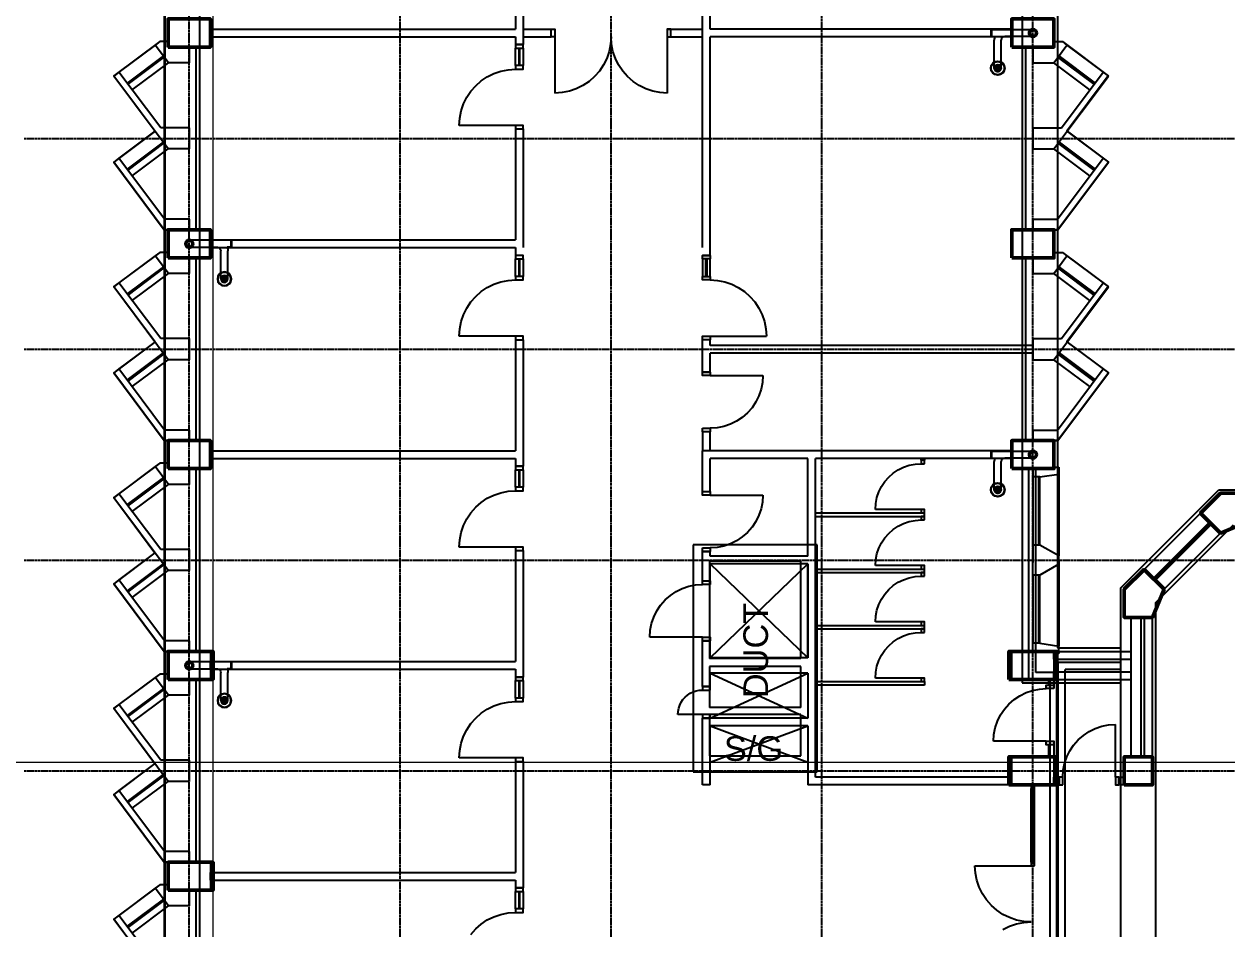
# Model space of a CAD drawing. Header units: millimetres. Extents: x -49883 to 71908, y -18440 to 67826.
# Drawn here: x -49883 to -32772, y 39026 to 51903 of the extents above; entities that cross this region are included whole.
import ezdxf

# ---------------------------------------------------------------- set-up
doc = ezdxf.new("R2010")
doc.units = ezdxf.units.MM
doc.linetypes.add('PCENTRE', pattern=[50.8, 31.75, -6.35, 6.35, -6.35])
doc.linetypes.add('PCENTRE2', pattern=[28.575, 19.05, -3.175, 3.175, -3.175])
for name, color, linetype in [('Boundaries_and_building_grids', 140, 'PCENTRE2'), ('Fourth Floor - General', 1, 'Continuous'), ('Fourth Floor - Roofs', 2, 'Continuous'), ('Fourth Floor - Structural Members', 5, 'Continuous'), ('Fourth Floor - Text and Leaders', 1, 'Continuous'), ('Third Floor - Curtain Walls', 1, 'Continuous'), ('Third Floor - Doors Windows and Openings', 1, 'Continuous'), ('Third Floor - General', 1, 'Continuous'), ('Third Floor - Structural Members', 5, 'Continuous'), ('Third Floor - Walls', 3, 'Continuous')]:
    doc.layers.add(name, color=color, linetype=linetype)
doc.styles.add('Arial1', font='arial.ttf')

# ---------------------------------------------------------------- blocks, each defined once
blk = doc.blocks.new('OffSetFullbore')
at = {"layer": 'Fourth Floor - Roofs', "linetype": 'Continuous'}
h = blk.add_hatch(dxfattribs=at)
h.set_pattern_fill('lines', color=256, scale=6.25, style=0)
h.set_pattern_definition([(0, (-14818.7696, 134.024), (0, 6.25), [])])
h.paths.add_polyline_path([(-550, -500, -1), (-450, -500, -1)])
at = {"layer": 'Fourth Floor - Roofs', "linetype": 'Continuous', "lineweight": -3}
for p, q in [((-600, 50), (0, 50)), ((-600, 50), (-600, -50)), ((-590, 50), (-590, -50)), ((-600, -50), (-541, -50)), ((-550, -500), (-550, -100)), ((-450, -500), (-450, -100)), ((0, -50), (-400, -50))]:
    blk.add_line(p, q, dxfattribs=at)
at = {"layer": 'Fourth Floor - Roofs', "linetype": 'Continuous'}
for radius in [100, 93.8, 50, 50]:
    blk.add_circle((-500, -500), radius, dxfattribs=at)
at = {"layer": 'Fourth Floor - Roofs', "linetype": 'Continuous', "lineweight": -3}
for centre, radius, start, end in [((0, 0), 50, 270, 90), ((-400, -100), 150, 160.5288, 180), ((-400, -100), 50, 90, 180)]:
    blk.add_arc(centre, radius, start, end, dxfattribs=at)

msp = doc.modelspace()

# ---------------------------------------------------------------- linework, layer by layer
at = {"layer": 'Boundaries_and_building_grids', "color": 140, "linetype": 'PCENTRE', "lineweight": -3}
for p, q in [((-47533, -6274), (-47533, 67826)), ((-44533, -6274), (-44533, 67826)), ((-41533, -6274), (-41533, 67826)), ((-38533, -6274), (-38533, 67826)), ((-35533, -6274), (-35533, 67826)), ((-49883, 50276), (47817, 50276)), ((-49883, 47276), (47817, 47276)), ((-49883, 44276), (47817, 44276)), ((-49883, 41276), (47817, 41276))]:
    msp.add_line(p, q, dxfattribs=at)
at = {"layer": 'Fourth Floor - General', "color": 1, "linetype": 'Continuous', "lineweight": -3}
for p, q in [((-35173, 36736, 13800), (-35173, 42816, 13800)), ((-34283, 42816, 13800), (-35173, 42816, 13800)), ((-35073, 36836, 13800), (-35073, 42716, 13800)), ((-34283, 42716, 13800), (-35073, 42716, 13800))]:
    msp.add_line(p, q, dxfattribs=at)
at = {"layer": 'Fourth Floor - Roofs', "color": 3, "linetype": 'Continuous'}
for p, q in [((-47883, -4124, 13800), (-47883, 65676, 13800)), ((-35183, 65676, 13800), (-35183, 43026, 13800)), ((-34283, 43879, 13800), (-32886, 45276, 13800)), ((-32886, 45276, 13800), (-27679, 45276, 13800)), ((-33783, 43672, 13800), (-32679, 44776, 13800)), ((-34283, 34172, 13800), (-34283, 43879, 13800)), ((-33783, 34379, 13800), (-33783, 43672, 13800)), ((-35183, 43026, 13800), (-34283, 43026, 13800))]:
    msp.add_line(p, q, dxfattribs=at)
at = {"layer": 'Fourth Floor - Roofs', "color": 3, "linetype": 'Continuous', "lineweight": -3}
for p, q in [((-47383, -3624, 13800), (-47383, 65176, 13800)), ((-35683, 65176, 13800), (-35683, 42526, 13800)), ((-35683, 42526, 13800), (-34283, 42526, 13800))]:
    msp.add_line(p, q, dxfattribs=at)
at = {"layer": 'Fourth Floor - Roofs', "color": 1, "linetype": 'Continuous', "lineweight": -3}
for p, q in [((-35593, 45576, 13800), (-35593, 42576, 13800)), ((-35493, 42676, 13800), (-35493, 45576, 13800)), ((-40363, 44491, 13800), (-40363, 41261, 13800)), ((-38603, 44491, 13800), (-40363, 44491, 13800)), ((-38603, 41261, 13800), (-38603, 44491, 13800)), ((-38833, 42876, 13800), (-40133, 42876, 13800)), ((-38833, 42761, 13800), (-40133, 42761, 13800)), ((-35193, 42676, 13800), (-35493, 42676, 13800)), ((-35193, 36886, 13800), (-35193, 42676, 13800)), ((-35593, 42576, 13800), (-35293, 42576, 13800)), ((-35293, 42576, 13800), (-35293, 36986, 13800)), ((-38833, 42176, 13800), (-40133, 42176, 13800)), ((-38833, 42076, 13800), (-40133, 42076, 13800)), ((-40363, 41261, 13800), (-38603, 41261, 13800))]:
    msp.add_line(p, q, dxfattribs=at)
at = {"layer": 'Fourth Floor - Roofs', "color": 1, "linetype": 'Continuous'}
for p, q in [((-40133, 44261, 13800), (-40133, 42876, 13800)), ((-38833, 44261, 13800), (-40133, 44261, 13800)), ((-38833, 42876, 13800), (-38833, 44261, 13800)), ((-40133, 42761, 13800), (-40133, 42176, 13800)), ((-38833, 42176, 13800), (-38833, 42761, 13800)), ((-40133, 42076, 13800), (-40133, 41491, 13800)), ((-38833, 41491, 13800), (-38833, 42076, 13800)), ((-40133, 41491, 13800), (-38833, 41491, 13800))]:
    msp.add_line(p, q, dxfattribs=at)
at = {"layer": 'Fourth Floor - Roofs', "color": 1, "linetype": 'Continuous', "lineweight": -3, "elevation": 13800}
for points in [[(-47833, 51653), (-47952, 51653), (-48604, 51167), (-48017, 50381), (-48608, 49939), (-47888, 48976), (-47833, 48976), (-47833, 48653), (-47952, 48653), (-48604, 48167), (-48017, 47381), (-48608, 46939), (-47888, 45976), (-47833, 45976), (-47833, 45653), (-47952, 45653), (-48604, 45167), (-48021, 44378), (-48608, 43939), (-47888, 42976), (-47833, 42976), (-47833, 42653), (-47952, 42653), (-48604, 42167), (-48021, 41378), (-48608, 40939), (-47888, 39976), (-47833, 39976)], [(-35233, 51653), (-35113, 51653), (-34462, 51167), (-35049, 50381), (-34457, 49939), (-35177, 48976), (-35233, 48976), (-35233, 48653), (-35113, 48653), (-34462, 48167), (-35049, 47381), (-34457, 46939), (-35177, 45976), (-35233, 45976)], [(-47833, 39653), (-47952, 39653), (-48604, 39167), (-48017, 38381)]]:
    msp.add_lwpolyline(points, dxfattribs=at)
at = {"layer": 'Fourth Floor - Structural Members', "color": 8, "linetype": 'Continuous', "lineweight": 50, "elevation": 13800}
for points in [[(-47833, 51576), (-47833, 51976), (-47233, 51976), (-47233, 51576), (-47833, 51576)], [(-35833, 51576), (-35833, 51976), (-35233, 51976), (-35233, 51576), (-35833, 51576)], [(-47833, 48576), (-47833, 48976), (-47233, 48976), (-47233, 48576), (-47833, 48576)], [(-35833, 48576), (-35833, 48976), (-35233, 48976), (-35233, 48576), (-35833, 48576)], [(-47833, 45576), (-47833, 45976), (-47233, 45976), (-47233, 45576), (-47833, 45576)], [(-35833, 45576), (-35833, 45976), (-35233, 45976), (-35233, 45576), (-35833, 45576)], [(-47833, 42576), (-47833, 42976), (-47193, 42976), (-47193, 42576), (-47833, 42576)], [(-35873, 42576), (-35873, 42976), (-35193, 42976), (-35193, 42576), (-35873, 42576)], [(-35873, 41076), (-35873, 41476), (-35193, 41476), (-35193, 41076), (-35873, 41076)], [(-47833, 39576), (-47833, 39976), (-47193, 39976), (-47193, 39576), (-47833, 39576)]]:
    msp.add_lwpolyline(points, dxfattribs=at)
for points in [[(-32466, 44826), (-32866, 44660), (-33148, 44943), (-32866, 45226), (-32466, 45226)], [(-33667, 43859), (-33833, 43459), (-34233, 43459), (-34233, 43859), (-33950, 44141)], [(-34233, 41076), (-33833, 41076), (-33833, 41476), (-34233, 41476)]]:
    msp.add_lwpolyline(points, close=True, dxfattribs=at)
at = {"layer": 'Fourth Floor - Structural Members', "color": 8, "linetype": 'Continuous', "lineweight": 50}
for centre in [(-35533, 51776, 13800), (-47533, 48776, 13800), (-35533, 45776, 13800), (-47533, 42776, 13800)]:
    msp.add_circle(centre, 50, dxfattribs=at)
at = {"layer": 'Third Floor - Curtain Walls', "color": 3, "linetype": 'Continuous'}
for p, q in [((-47952, 51653, 10350), (-48017, 51605, 10350)), ((-47828, 51353, 10350), (-48017, 51605, 10350)), ((-47833, 51653, 10350), (-47952, 51653, 10350)), ((-47533, 51576, 10350), (-47533, 51353, 10350)), ((-35533, 51576, 10350), (-35533, 51353, 10350)), ((-35237, 51353, 10350), (-35049, 51605, 10350)), ((-35233, 51653, 10350), (-35113, 51653, 10350)), ((-35113, 51653, 10350), (-35049, 51605, 10350)), ((-47533, 51353, 10350), (-47828, 51353, 10350)), ((-35533, 51353, 10350), (-35237, 51353, 10350)), ((-48533, 51219, 10350), (-48608, 51163, 10350)), ((-47833, 50126, 10350), (-48608, 51163, 10350)), ((-47939, 50426, 10350), (-48533, 51219, 10350)), ((-35233, 50126, 10350), (-34457, 51163, 10350)), ((-35126, 50426, 10350), (-34533, 51219, 10350)), ((-34533, 51219, 10350), (-34457, 51163, 10350)), ((-47533, 50426, 10350), (-47939, 50426, 10350)), ((-47533, 50426, 10350), (-47533, 50126, 10350)), ((-35533, 50426, 10350), (-35126, 50426, 10350)), ((-35533, 50426, 10350), (-35533, 50126, 10350)), ((-48533, 49995, 10350), (-48608, 49939, 10350)), ((-47883, 49126, 10350), (-48533, 49995, 10350)), ((-47533, 50126, 10350), (-47833, 50126, 10350)), ((-35533, 50126, 10350), (-35233, 50126, 10350)), ((-35183, 49126, 10350), (-34533, 49995, 10350)), ((-34533, 49995, 10350), (-34457, 49939, 10350)), ((-47888, 48976, 10350), (-48608, 49939, 10350)), ((-35177, 48976, 10350), (-34457, 49939, 10350)), ((-47533, 49126, 10350), (-47883, 49126, 10350)), ((-47533, 49126, 10350), (-47533, 48976, 10350)), ((-35533, 49126, 10350), (-35183, 49126, 10350)), ((-35533, 49126, 10350), (-35533, 48976, 10350)), ((-47433, 48976, 10350), (-47888, 48976, 10350)), ((-35633, 48976, 10350), (-35177, 48976, 10350)), ((-47952, 48653, 10350), (-48017, 48605, 10350)), ((-47828, 48353, 10350), (-48017, 48605, 10350)), ((-47833, 48653, 10350), (-47952, 48653, 10350)), ((-35237, 48353, 10350), (-35049, 48605, 10350)), ((-35233, 48653, 10350), (-35113, 48653, 10350)), ((-35113, 48653, 10350), (-35049, 48605, 10350)), ((-47533, 48576, 10350), (-47533, 48353, 10350)), ((-35533, 48576, 10350), (-35533, 48353, 10350)), ((-47533, 48353, 10350), (-47828, 48353, 10350)), ((-35533, 48353, 10350), (-35237, 48353, 10350)), ((-48533, 48219, 10350), (-48608, 48163, 10350)), ((-47833, 47126, 10350), (-48608, 48163, 10350)), ((-47939, 47426, 10350), (-48533, 48219, 10350)), ((-35233, 47126, 10350), (-34457, 48163, 10350)), ((-35126, 47426, 10350), (-34533, 48219, 10350)), ((-34533, 48219, 10350), (-34457, 48163, 10350)), ((-47533, 47426, 10350), (-47939, 47426, 10350)), ((-47533, 47426, 10350), (-47533, 47126, 10350)), ((-35533, 47426, 10350), (-35126, 47426, 10350)), ((-35533, 47426, 10350), (-35533, 47126, 10350)), ((-47533, 47126, 10350), (-47833, 47126, 10350)), ((-35533, 47126, 10350), (-35233, 47126, 10350)), ((-48533, 46995, 10350), (-48608, 46939, 10350)), ((-47888, 45976, 10350), (-48608, 46939, 10350)), ((-47883, 46126, 10350), (-48533, 46995, 10350)), ((-35183, 46126, 10350), (-34533, 46995, 10350)), ((-35177, 45976, 10350), (-34457, 46939, 10350)), ((-34533, 46995, 10350), (-34457, 46939, 10350)), ((-47533, 46126, 10350), (-47883, 46126, 10350)), ((-47533, 46126, 10350), (-47533, 45976, 10350)), ((-35533, 46126, 10350), (-35183, 46126, 10350)), ((-35533, 46126, 10350), (-35533, 45976, 10350)), ((-47433, 45976, 10350), (-47888, 45976, 10350)), ((-35633, 45976, 10350), (-35177, 45976, 10350)), ((-47952, 45653, 10350), (-48017, 45605, 10350)), ((-47828, 45353, 10350), (-48017, 45605, 10350)), ((-47833, 45653, 10350), (-47952, 45653, 10350)), ((-47533, 45576, 10350), (-47533, 45353, 10350)), ((-35533, 45576, 10350), (-35533, 45458, 10350)), ((-35233, 45599, 10350), (-35163, 45599, 10350)), ((-35163, 45599, 10350), (-35163, 45500, 10350)), ((-47533, 45353, 10350), (-47828, 45353, 10350)), ((-35433, 45458, 10350), (-35533, 45458, 10350)), ((-35433, 45458, 10350), (-35163, 45500, 10350)), ((-48533, 45219, 10350), (-48608, 45163, 10350)), ((-47939, 44426, 10350), (-48533, 45219, 10350)), ((-47833, 44126, 10350), (-48608, 45163, 10350)), ((-35534, 44489, 10350), (-35534, 44243, 10350)), ((-35433, 44489, 10350), (-35534, 44489, 10350)), ((-35165, 44335, 10350), (-35433, 44489, 10350)), ((-47533, 44426, 10350), (-47939, 44426, 10350)), ((-47533, 44426, 10350), (-47533, 44126, 10350)), ((-35165, 44276, 10350), (-35165, 44335, 10350)), ((-35534, 44062, 10350), (-35534, 44309, 10350)), ((-35165, 44217, 10350), (-35433, 44062, 10350)), ((-35165, 44276, 10350), (-35165, 44217, 10350)), ((-48533, 43995, 10350), (-48608, 43939, 10350)), ((-47883, 43126, 10350), (-48533, 43995, 10350)), ((-47533, 44126, 10350), (-47833, 44126, 10350)), ((-35433, 44062, 10350), (-35534, 44062, 10350)), ((-47888, 42976, 10350), (-48608, 43939, 10350)), ((-47533, 43126, 10350), (-47883, 43126, 10350)), ((-47533, 43126, 10350), (-47533, 42976, 10350)), ((-47433, 42976, 10350), (-47888, 42976, 10350)), ((-35433, 43094, 10350), (-35533, 43094, 10350)), ((-35533, 42976, 10350), (-35533, 43094, 10350)), ((-35433, 43094, 10350), (-35163, 43052, 10350)), ((-35233, 42952, 10350), (-35163, 42952, 10350)), ((-35163, 42952, 10350), (-35163, 43052, 10350)), ((-47952, 42653, 10350), (-48017, 42605, 10350)), ((-47828, 42353, 10350), (-48017, 42605, 10350)), ((-47833, 42653, 10350), (-47952, 42653, 10350)), ((-47533, 42576, 10350), (-47533, 42353, 10350)), ((-47533, 42353, 10350), (-47828, 42353, 10350)), ((-48533, 42219, 10350), (-48608, 42163, 10350)), ((-47833, 41126, 10350), (-48608, 42163, 10350)), ((-47939, 41426, 10350), (-48533, 42219, 10350)), ((-47533, 41426, 10350), (-47939, 41426, 10350)), ((-47533, 41426, 10350), (-47533, 41126, 10350)), ((-47533, 41126, 10350), (-47833, 41126, 10350)), ((-34295, 41076, 10350), (-34283, 41076, 10350)), ((-48533, 40995, 10350), (-48608, 40939, 10350)), ((-47888, 39976, 10350), (-48608, 40939, 10350)), ((-47883, 40126, 10350), (-48533, 40995, 10350)), ((-47533, 40126, 10350), (-47883, 40126, 10350)), ((-47533, 40126, 10350), (-47533, 39976, 10350)), ((-47433, 39976, 10350), (-47888, 39976, 10350)), ((-47952, 39653, 10350), (-48017, 39605, 10350)), ((-47828, 39353, 10350), (-48017, 39605, 10350)), ((-47833, 39653, 10350), (-47952, 39653, 10350)), ((-47533, 39576, 10350), (-47533, 39353, 10350)), ((-48533, 39219, 10350), (-48608, 39163, 10350)), ((-47939, 38426, 10350), (-48533, 39219, 10350)), ((-47533, 39353, 10350), (-47828, 39353, 10350)), ((-47833, 38126, 10350), (-48608, 39163, 10350))]:
    msp.add_line(p, q, dxfattribs=at)
at = {"layer": 'Third Floor - Curtain Walls', "color": 3, "linetype": 'Continuous', "elevation": 10350}
for points in [[(-47433, 48976), (-47433, 51576), (-47833, 51576), (-47833, 51653)], [(-35633, 48976), (-35633, 51576), (-35233, 51576), (-35233, 51653)], [(-47433, 45976), (-47433, 48576), (-47833, 48576), (-47833, 48653)], [(-35633, 45976), (-35633, 48576), (-35233, 48576), (-35233, 48653)], [(-47433, 42976), (-47433, 45576), (-47833, 45576), (-47833, 45653)], [(-35533, 45576), (-35233, 45576), (-35233, 45599)], [(-35233, 42952), (-35233, 42976), (-35533, 42976)], [(-47433, 39976), (-47433, 42576), (-47833, 42576), (-47833, 42653)], [(-47433, 36976), (-47433, 39576), (-47833, 39576), (-47833, 39653)]]:
    msp.add_lwpolyline(points, dxfattribs=at)
at = {"layer": 'Third Floor - Doors Windows and Openings', "linetype": 'Continuous'}
for p, q in [((-42333, 51721, 10350), (-42333, 50921, 10350)), ((-40733, 51721, 10350), (-40733, 50921, 10350)), ((-42893, 51311, 10350), (-42893, 51561, 10350)), ((-42843, 51561, 10350), (-42843, 51311, 10350)), ((-42833, 51311, 10350), (-42833, 51561, 10350)), ((-42783, 51561, 10350), (-42783, 51311, 10350)), ((-42893, 50461, 10350), (-43693, 50461, 10350)), ((-42893, 48311, 10350), (-42893, 48561, 10350)), ((-42843, 48561, 10350), (-42843, 48311, 10350)), ((-42833, 48311, 10350), (-42833, 48561, 10350)), ((-42783, 48561, 10350), (-42783, 48311, 10350)), ((-40233, 48561, 10350), (-40233, 48311, 10350)), ((-40183, 48311, 10350), (-40183, 48561, 10350)), ((-40173, 48561, 10350), (-40173, 48311, 10350)), ((-40123, 48311, 10350), (-40123, 48561, 10350)), ((-42893, 47461, 10350), (-43693, 47461, 10350)), ((-40123, 47461, 10350), (-39323, 47461, 10350)), ((-40123, 46901, 10350), (-39373, 46901, 10350)), ((-42893, 45311, 10350), (-42893, 45561, 10350)), ((-42843, 45561, 10350), (-42843, 45311, 10350)), ((-42833, 45311, 10350), (-42833, 45561, 10350)), ((-42783, 45561, 10350), (-42783, 45311, 10350)), ((-40123, 45199, 10350), (-39373, 45199, 10350)), ((-37123, 44996, 10350), (-37773, 44996, 10350)), ((-42893, 44461, 10350), (-43693, 44461, 10350)), ((-37123, 44196, 10350), (-37773, 44196, 10350)), ((-37123, 43396, 10350), (-37773, 43396, 10350)), ((-40233, 43178, 10350), (-40983, 43178, 10350)), ((-42893, 42311, 10350), (-42893, 42561, 10350)), ((-42843, 42561, 10350), (-42843, 42311, 10350)), ((-42833, 42311, 10350), (-42833, 42561, 10350)), ((-42783, 42561, 10350), (-42783, 42311, 10350)), ((-37123, 42596, 10350), (-37773, 42596, 10350)), ((-40233, 42076, 10350), (-40583, 42076, 10350)), ((-34358, 41186, 10350), (-34358, 41936, 10350)), ((-35343, 41696, 10350), (-36093, 41696, 10350)), ((-42893, 41461, 10350), (-43693, 41461, 10350)), ((-35558, 39976, 10350), (-35558, 41026, 10350)), ((-35533, 39976, 10350), (-35533, 41026, 10350)), ((-35508, 39976, 10350), (-35508, 41026, 10350)), ((-36358, 39926, 10350), (-35558, 39926, 10350)), ((-42893, 39311, 10350), (-42893, 39561, 10350)), ((-42843, 39561, 10350), (-42843, 39311, 10350)), ((-42833, 39311, 10350), (-42833, 39561, 10350)), ((-42783, 39561, 10350), (-42783, 39311, 10350))]:
    msp.add_line(p, q, dxfattribs=at)
at = {"layer": 'Third Floor - Doors Windows and Openings'}
for p, q in [((-41533, 51721, 10350), (-41540, 51616, 10350)), ((-41526, 51616, 10350), (-41533, 51721, 10350)), ((-41560, 51514, 10350), (-41594, 51415, 10350)), ((-41540, 51616, 10350), (-41560, 51514, 10350)), ((-41506, 51514, 10350), (-41526, 51616, 10350)), ((-41472, 51415, 10350), (-41506, 51514, 10350)), ((-41594, 51415, 10350), (-41640, 51321, 10350)), ((-41426, 51321, 10350), (-41472, 51415, 10350)), ((-43293, 51154, 10350), (-43199, 51200, 10350)), ((-43199, 51200, 10350), (-43100, 51233, 10350)), ((-43100, 51233, 10350), (-42997, 51254, 10350)), ((-42997, 51254, 10350), (-42893, 51261, 10350)), ((-41698, 51234, 10350), (-41767, 51155, 10350)), ((-41640, 51321, 10350), (-41698, 51234, 10350)), ((-41367, 51234, 10350), (-41426, 51321, 10350)), ((-41298, 51155, 10350), (-41367, 51234, 10350)), ((-43527, 50948, 10350), (-43458, 51026, 10350)), ((-43458, 51026, 10350), (-43380, 51095, 10350)), ((-43380, 51095, 10350), (-43293, 51154, 10350)), ((-41933, 51028, 10350), (-42027, 50982, 10350)), ((-41846, 51086, 10350), (-41933, 51028, 10350)), ((-41767, 51155, 10350), (-41846, 51086, 10350)), ((-41220, 51086, 10350), (-41298, 51155, 10350)), ((-41133, 51028, 10350), (-41220, 51086, 10350)), ((-41039, 50982, 10350), (-41133, 51028, 10350)), ((-43632, 50767, 10350), (-43586, 50861, 10350)), ((-43586, 50861, 10350), (-43527, 50948, 10350)), ((-42228, 50928, 10350), (-42333, 50921, 10350)), ((-42126, 50948, 10350), (-42228, 50928, 10350)), ((-42027, 50982, 10350), (-42126, 50948, 10350)), ((-40940, 50948, 10350), (-41039, 50982, 10350)), ((-40837, 50928, 10350), (-40940, 50948, 10350)), ((-40733, 50921, 10350), (-40837, 50928, 10350)), ((-43686, 50565, 10350), (-43666, 50668, 10350)), ((-43666, 50668, 10350), (-43632, 50767, 10350)), ((-43693, 50461, 10350), (-43686, 50565, 10350)), ((-43100, 48233, 10350), (-42997, 48254, 10350)), ((-42997, 48254, 10350), (-42893, 48261, 10350)), ((-40123, 48261, 10350), (-40018, 48254, 10350)), ((-40018, 48254, 10350), (-39916, 48233, 10350)), ((-43458, 48026, 10350), (-43380, 48095, 10350)), ((-43380, 48095, 10350), (-43293, 48154, 10350)), ((-43293, 48154, 10350), (-43199, 48200, 10350)), ((-43199, 48200, 10350), (-43100, 48233, 10350)), ((-39916, 48233, 10350), (-39817, 48200, 10350)), ((-39817, 48200, 10350), (-39723, 48154, 10350)), ((-39723, 48154, 10350), (-39636, 48095, 10350)), ((-39636, 48095, 10350), (-39557, 48026, 10350)), ((-43586, 47861, 10350), (-43527, 47948, 10350)), ((-43527, 47948, 10350), (-43458, 48026, 10350)), ((-39557, 48026, 10350), (-39488, 47948, 10350)), ((-39488, 47948, 10350), (-39430, 47861, 10350)), ((-43666, 47668, 10350), (-43632, 47767, 10350)), ((-43632, 47767, 10350), (-43586, 47861, 10350)), ((-39430, 47861, 10350), (-39384, 47767, 10350)), ((-39384, 47767, 10350), (-39350, 47668, 10350)), ((-43686, 47565, 10350), (-43666, 47668, 10350)), ((-39350, 47668, 10350), (-39330, 47565, 10350)), ((-43693, 47461, 10350), (-43686, 47565, 10350)), ((-39330, 47565, 10350), (-39323, 47461, 10350)), ((-39373, 46901, 10350), (-39379, 46803, 10350)), ((-39379, 46803, 10350), (-39398, 46707, 10350)), ((-39430, 46614, 10350), (-39473, 46526, 10350)), ((-39398, 46707, 10350), (-39430, 46614, 10350)), ((-39592, 46370, 10350), (-39666, 46306, 10350)), ((-39528, 46444, 10350), (-39592, 46370, 10350)), ((-39473, 46526, 10350), (-39528, 46444, 10350)), ((-39836, 46208, 10350), (-39929, 46176, 10350)), ((-39748, 46251, 10350), (-39836, 46208, 10350)), ((-39666, 46306, 10350), (-39748, 46251, 10350)), ((-40025, 46157, 10350), (-40123, 46151, 10350)), ((-39929, 46176, 10350), (-40025, 46157, 10350)), ((-37518, 45511, 10350), (-37448, 45559, 10350)), ((-37448, 45559, 10350), (-37372, 45596, 10350)), ((-37372, 45596, 10350), (-37291, 45624, 10350)), ((-37291, 45624, 10350), (-37208, 45640, 10350)), ((-37208, 45640, 10350), (-37123, 45646, 10350)), ((-37686, 45321, 10350), (-37638, 45391, 10350)), ((-37638, 45391, 10350), (-37582, 45455, 10350)), ((-37582, 45455, 10350), (-37518, 45511, 10350)), ((-43293, 45154, 10350), (-43199, 45200, 10350)), ((-43199, 45200, 10350), (-43100, 45233, 10350)), ((-43100, 45233, 10350), (-42997, 45254, 10350)), ((-42997, 45254, 10350), (-42893, 45261, 10350)), ((-39373, 45199, 10350), (-39379, 45101, 10350)), ((-37751, 45164, 10350), (-37723, 45244, 10350)), ((-37723, 45244, 10350), (-37686, 45321, 10350)), ((-43527, 44948, 10350), (-43458, 45026, 10350)), ((-43458, 45026, 10350), (-43380, 45095, 10350)), ((-43380, 45095, 10350), (-43293, 45154, 10350)), ((-39398, 45005, 10350), (-39430, 44912, 10350)), ((-39379, 45101, 10350), (-39398, 45005, 10350)), ((-37773, 44996, 10350), (-37767, 45081, 10350)), ((-37767, 45081, 10350), (-37751, 45164, 10350)), ((-43632, 44767, 10350), (-43586, 44861, 10350)), ((-43586, 44861, 10350), (-43527, 44948, 10350)), ((-39430, 44912, 10350), (-39473, 44824, 10350)), ((-37291, 44824, 10350), (-37208, 44840, 10350)), ((-37208, 44840, 10350), (-37123, 44846, 10350)), ((-43686, 44565, 10350), (-43666, 44668, 10350)), ((-43666, 44668, 10350), (-43632, 44767, 10350)), ((-39592, 44669, 10350), (-39666, 44604, 10350)), ((-39528, 44743, 10350), (-39592, 44669, 10350)), ((-39473, 44824, 10350), (-39528, 44743, 10350)), ((-37582, 44655, 10350), (-37518, 44711, 10350)), ((-37518, 44711, 10350), (-37448, 44759, 10350)), ((-37448, 44759, 10350), (-37372, 44796, 10350)), ((-37372, 44796, 10350), (-37291, 44824, 10350)), ((-43693, 44461, 10350), (-43686, 44565, 10350)), ((-39836, 44506, 10350), (-39929, 44475, 10350)), ((-39748, 44550, 10350), (-39836, 44506, 10350)), ((-39666, 44604, 10350), (-39748, 44550, 10350)), ((-37723, 44444, 10350), (-37686, 44521, 10350)), ((-37686, 44521, 10350), (-37638, 44591, 10350)), ((-37638, 44591, 10350), (-37582, 44655, 10350)), ((-40025, 44456, 10350), (-40123, 44449, 10350)), ((-39929, 44475, 10350), (-40025, 44456, 10350)), ((-37767, 44281, 10350), (-37751, 44364, 10350)), ((-37751, 44364, 10350), (-37723, 44444, 10350)), ((-37773, 44196, 10350), (-37767, 44281, 10350)), ((-37448, 43959, 10350), (-37372, 43996, 10350)), ((-37372, 43996, 10350), (-37291, 44024, 10350)), ((-37291, 44024, 10350), (-37208, 44040, 10350)), ((-37208, 44040, 10350), (-37123, 44046, 10350)), ((-40689, 43773, 10350), (-40608, 43828, 10350)), ((-40608, 43828, 10350), (-40520, 43871, 10350)), ((-40520, 43871, 10350), (-40427, 43903, 10350)), ((-40427, 43903, 10350), (-40331, 43922, 10350)), ((-40331, 43922, 10350), (-40233, 43928, 10350)), ((-37638, 43791, 10350), (-37582, 43855, 10350)), ((-37582, 43855, 10350), (-37518, 43911, 10350)), ((-37518, 43911, 10350), (-37448, 43959, 10350)), ((-40882, 43553, 10350), (-40828, 43635, 10350)), ((-40828, 43635, 10350), (-40763, 43709, 10350)), ((-40763, 43709, 10350), (-40689, 43773, 10350)), ((-37751, 43564, 10350), (-37723, 43644, 10350)), ((-37723, 43644, 10350), (-37686, 43721, 10350)), ((-37686, 43721, 10350), (-37638, 43791, 10350)), ((-40957, 43372, 10350), (-40926, 43465, 10350)), ((-40926, 43465, 10350), (-40882, 43553, 10350)), ((-37773, 43396, 10350), (-37767, 43481, 10350)), ((-37767, 43481, 10350), (-37751, 43564, 10350)), ((-40976, 43276, 10350), (-40957, 43372, 10350)), ((-40983, 43178, 10350), (-40976, 43276, 10350)), ((-37518, 43111, 10350), (-37448, 43159, 10350)), ((-37448, 43159, 10350), (-37372, 43196, 10350)), ((-37372, 43196, 10350), (-37291, 43224, 10350)), ((-37291, 43224, 10350), (-37208, 43240, 10350)), ((-37208, 43240, 10350), (-37123, 43246, 10350)), ((-37686, 42921, 10350), (-37638, 42991, 10350)), ((-37638, 42991, 10350), (-37582, 43055, 10350)), ((-37582, 43055, 10350), (-37518, 43111, 10350)), ((-37751, 42764, 10350), (-37723, 42844, 10350)), ((-37723, 42844, 10350), (-37686, 42921, 10350)), ((-37773, 42596, 10350), (-37767, 42681, 10350)), ((-37767, 42681, 10350), (-37751, 42764, 10350)), ((-35537, 42420, 10350), (-35441, 42439, 10350)), ((-35441, 42439, 10350), (-35343, 42446, 10350)), ((-40536, 42251, 10350), (-40510, 42289, 10350)), ((-40510, 42289, 10350), (-40480, 42323, 10350)), ((-40480, 42323, 10350), (-40446, 42353, 10350)), ((-40446, 42353, 10350), (-40408, 42379, 10350)), ((-40408, 42379, 10350), (-40367, 42399, 10350)), ((-40367, 42399, 10350), (-40323, 42414, 10350)), ((-40323, 42414, 10350), (-40278, 42423, 10350)), ((-40278, 42423, 10350), (-40233, 42426, 10350)), ((-35873, 42226, 10350), (-35799, 42291, 10350)), ((-35799, 42291, 10350), (-35718, 42345, 10350)), ((-35718, 42345, 10350), (-35630, 42389, 10350)), ((-35630, 42389, 10350), (-35537, 42420, 10350)), ((-43458, 42026, 10350), (-43380, 42095, 10350)), ((-43380, 42095, 10350), (-43293, 42154, 10350)), ((-43293, 42154, 10350), (-43199, 42200, 10350)), ((-43199, 42200, 10350), (-43100, 42233, 10350)), ((-43100, 42233, 10350), (-42997, 42254, 10350)), ((-42997, 42254, 10350), (-42893, 42261, 10350)), ((-40583, 42076, 10350), (-40580, 42121, 10350)), ((-40580, 42121, 10350), (-40571, 42166, 10350)), ((-40571, 42166, 10350), (-40556, 42210, 10350)), ((-40556, 42210, 10350), (-40536, 42251, 10350)), ((-35992, 42071, 10350), (-35938, 42152, 10350)), ((-35938, 42152, 10350), (-35873, 42226, 10350)), ((-43586, 41861, 10350), (-43527, 41948, 10350)), ((-43527, 41948, 10350), (-43458, 42026, 10350)), ((-36067, 41890, 10350), (-36036, 41983, 10350)), ((-36036, 41983, 10350), (-35992, 42071, 10350)), ((-34552, 41910, 10350), (-34456, 41929, 10350)), ((-34456, 41929, 10350), (-34358, 41936, 10350)), ((-43666, 41668, 10350), (-43632, 41767, 10350)), ((-43632, 41767, 10350), (-43586, 41861, 10350)), ((-36093, 41696, 10350), (-36086, 41794, 10350)), ((-36086, 41794, 10350), (-36067, 41890, 10350)), ((-34888, 41716, 10350), (-34814, 41781, 10350)), ((-34814, 41781, 10350), (-34733, 41835, 10350)), ((-34733, 41835, 10350), (-34645, 41879, 10350)), ((-34645, 41879, 10350), (-34552, 41910, 10350)), ((-43686, 41565, 10350), (-43666, 41668, 10350)), ((-35007, 41561, 10350), (-34953, 41642, 10350)), ((-34953, 41642, 10350), (-34888, 41716, 10350)), ((-43693, 41461, 10350), (-43686, 41565, 10350)), ((-35082, 41380, 10350), (-35051, 41473, 10350)), ((-35051, 41473, 10350), (-35007, 41561, 10350)), ((-35108, 41186, 10350), (-35101, 41284, 10350)), ((-35101, 41284, 10350), (-35082, 41380, 10350)), ((-36351, 39821, 10350), (-36358, 39926, 10350)), ((-36331, 39719, 10350), (-36351, 39821, 10350)), ((-36297, 39620, 10350), (-36331, 39719, 10350)), ((-36251, 39526, 10350), (-36297, 39620, 10350)), ((-36192, 39439, 10350), (-36251, 39526, 10350)), ((-36123, 39360, 10350), (-36192, 39439, 10350)), ((-36045, 39291, 10350), (-36123, 39360, 10350)), ((-43293, 39154, 10350), (-43199, 39200, 10350)), ((-43199, 39200, 10350), (-43100, 39233, 10350)), ((-43100, 39233, 10350), (-42997, 39254, 10350)), ((-42997, 39254, 10350), (-42893, 39261, 10350)), ((-35958, 39233, 10350), (-36045, 39291, 10350)), ((-35864, 39187, 10350), (-35958, 39233, 10350)), ((-35765, 39153, 10350), (-35864, 39187, 10350)), ((-43527, 38948, 10350), (-43458, 39026, 10350)), ((-43458, 39026, 10350), (-43380, 39095, 10350)), ((-43380, 39095, 10350), (-43293, 39154, 10350)), ((-35958, 39019, 10350), (-35864, 39065, 10350)), ((-35864, 39065, 10350), (-35765, 39098, 10350)), ((-35662, 39133, 10350), (-35765, 39153, 10350)), ((-35765, 39098, 10350), (-35662, 39119, 10350)), ((-35558, 39126, 10350), (-35662, 39133, 10350)), ((-35662, 39119, 10350), (-35558, 39126, 10350))]:
    msp.add_line(p, q, dxfattribs=at)
at = {"layer": 'Third Floor - Doors Windows and Openings', "color": 1, "linetype": 'Continuous'}
for p, q in [((-48017, 51605, 10350), (-48533, 51219, 10350)), ((-35049, 51605, 10350), (-34533, 51219, 10350)), ((-47900, 51449, 10350), (-48416, 51064, 10350)), ((-48404, 51047, 10350), (-47888, 51433, 10350)), ((-48345, 50967, 10350), (-47828, 51353, 10350)), ((-34721, 50967, 10350), (-35237, 51353, 10350)), ((-34661, 51047, 10350), (-35177, 51433, 10350)), ((-35165, 51449, 10350), (-34649, 51064, 10350)), ((-48021, 50378, 10350), (-48533, 49995, 10350)), ((-35044, 50378, 10350), (-34533, 49995, 10350)), ((-47905, 50222, 10350), (-48416, 49839, 10350)), ((-48404, 49823, 10350), (-47893, 50206, 10350)), ((-34661, 49823, 10350), (-35173, 50206, 10350)), ((-35161, 50222, 10350), (-34649, 49839, 10350)), ((-48344, 49743, 10350), (-47833, 50126, 10350)), ((-34721, 49743, 10350), (-35233, 50126, 10350)), ((-47533, 49126, 10350), (-47883, 49126, 10350)), ((-48017, 48605, 10350), (-48533, 48219, 10350)), ((-35049, 48605, 10350), (-34533, 48219, 10350)), ((-47900, 48449, 10350), (-48416, 48064, 10350)), ((-48404, 48047, 10350), (-47888, 48433, 10350)), ((-34661, 48047, 10350), (-35177, 48433, 10350)), ((-35165, 48449, 10350), (-34649, 48064, 10350)), ((-48345, 47967, 10350), (-47828, 48353, 10350)), ((-34721, 47967, 10350), (-35237, 48353, 10350)), ((-48021, 47378, 10350), (-48533, 46995, 10350)), ((-35044, 47378, 10350), (-34533, 46995, 10350)), ((-47905, 47222, 10350), (-48416, 46839, 10350)), ((-48404, 46823, 10350), (-47893, 47206, 10350)), ((-48344, 46743, 10350), (-47833, 47126, 10350)), ((-34721, 46743, 10350), (-35233, 47126, 10350)), ((-34661, 46823, 10350), (-35173, 47206, 10350)), ((-35161, 47222, 10350), (-34649, 46839, 10350)), ((-48017, 45605, 10350), (-48533, 45219, 10350)), ((-47900, 45449, 10350), (-48416, 45064, 10350)), ((-48404, 45048, 10350), (-47888, 45433, 10350)), ((-48345, 44967, 10350), (-47828, 45353, 10350)), ((-35533, 45458, 10350), (-35534, 44489, 10350)), ((-35453, 45458, 10350), (-35453, 44489, 10350)), ((-35433, 44489, 10350), (-35433, 45458, 10350)), ((-35163, 45500, 10350), (-35165, 44335, 10350)), ((-33021, 44816, 10350), (-33823, 44014, 10350)), ((-33809, 44000, 10350), (-33007, 44801, 10350)), ((-32993, 44787, 10350), (-33794, 43986, 10350)), ((-48021, 44378, 10350), (-48533, 43995, 10350)), ((-47905, 44222, 10350), (-48416, 43839, 10350)), ((-48404, 43823, 10350), (-47893, 44206, 10350)), ((-35165, 44217, 10350), (-35163, 43052, 10350)), ((-48344, 43743, 10350), (-47833, 44126, 10350)), ((-35534, 44062, 10350), (-35533, 43094, 10350)), ((-35453, 44062, 10350), (-35453, 43094, 10350)), ((-35433, 43094, 10350), (-35433, 44062, 10350)), ((-48017, 42605, 10350), (-48533, 42219, 10350)), ((-47900, 42449, 10350), (-48416, 42064, 10350)), ((-48404, 42048, 10350), (-47888, 42433, 10350)), ((-48345, 41967, 10350), (-47828, 42353, 10350)), ((-48021, 41378, 10350), (-48533, 40995, 10350)), ((-47905, 41222, 10350), (-48416, 40839, 10350)), ((-48404, 40823, 10350), (-47893, 41206, 10350)), ((-48344, 40743, 10350), (-47833, 41126, 10350)), ((-48017, 39605, 10350), (-48533, 39219, 10350)), ((-47900, 39449, 10350), (-48416, 39064, 10350)), ((-48404, 39048, 10350), (-47888, 39433, 10350)), ((-48345, 38967, 10350), (-47828, 39353, 10350))]:
    msp.add_line(p, q, dxfattribs=at)
at = {"layer": 'Third Floor - Doors Windows and Openings', "linetype": 'Continuous', "elevation": 10350}
for points in [[(-42383, 51721), (-42383, 51831), (-42333, 51831), (-42333, 51721), (-42383, 51721)], [(-40683, 51721), (-40683, 51831), (-40733, 51831), (-40733, 51721), (-40683, 51721)], [(-42893, 51561), (-42783, 51561), (-42783, 51611), (-42893, 51611), (-42893, 51561)], [(-42893, 51261), (-42783, 51261), (-42783, 51311), (-42893, 51311), (-42893, 51261)], [(-42893, 50411), (-42783, 50411), (-42783, 50461), (-42893, 50461), (-42893, 50411)], [(-42893, 48561), (-42783, 48561), (-42783, 48611), (-42893, 48611), (-42893, 48561)], [(-40123, 48561), (-40233, 48561), (-40233, 48611), (-40123, 48611), (-40123, 48561)], [(-42893, 48261), (-42783, 48261), (-42783, 48311), (-42893, 48311), (-42893, 48261)], [(-40123, 48261), (-40233, 48261), (-40233, 48311), (-40123, 48311), (-40123, 48261)], [(-42893, 47411), (-42783, 47411), (-42783, 47461), (-42893, 47461), (-42893, 47411)], [(-40123, 47411), (-40233, 47411), (-40233, 47461), (-40123, 47461), (-40123, 47411)], [(-40233, 46951), (-40123, 46951), (-40123, 46901), (-40233, 46901), (-40233, 46951)], [(-40233, 46151), (-40123, 46151), (-40123, 46101), (-40233, 46101), (-40233, 46151)], [(-37073, 45696), (-37123, 45696), (-37123, 45721), (-37073, 45721), (-37073, 45696)], [(-37073, 45646), (-37073, 45696), (-37123, 45696), (-37123, 45646), (-37073, 45646)], [(-42893, 45561), (-42783, 45561), (-42783, 45611), (-42893, 45611), (-42893, 45561)], [(-42893, 45261), (-42783, 45261), (-42783, 45311), (-42893, 45311), (-42893, 45261)], [(-40233, 45249), (-40123, 45249), (-40123, 45199), (-40233, 45199), (-40233, 45249)], [(-37073, 44946), (-37073, 44996), (-37123, 44996), (-37123, 44946), (-37073, 44946)], [(-37073, 44846), (-37073, 44896), (-37123, 44896), (-37123, 44846), (-37073, 44846)], [(-42893, 44411), (-42783, 44411), (-42783, 44461), (-42893, 44461), (-42893, 44411)], [(-40233, 44449), (-40123, 44449), (-40123, 44399), (-40233, 44399), (-40233, 44449)], [(-37073, 44146), (-37073, 44196), (-37123, 44196), (-37123, 44146), (-37073, 44146)], [(-40123, 43928), (-40233, 43928), (-40233, 43978), (-40123, 43978), (-40123, 43928)], [(-37073, 44046), (-37073, 44096), (-37123, 44096), (-37123, 44046), (-37073, 44046)], [(-37073, 43346), (-37073, 43396), (-37123, 43396), (-37123, 43346), (-37073, 43346)], [(-37073, 43246), (-37073, 43296), (-37123, 43296), (-37123, 43246), (-37073, 43246)], [(-40123, 43128), (-40233, 43128), (-40233, 43178), (-40123, 43178), (-40123, 43128)], [(-42893, 42561), (-42783, 42561), (-42783, 42611), (-42893, 42611), (-42893, 42561)], [(-40123, 42426), (-40123, 42476), (-40233, 42476), (-40233, 42426), (-40123, 42426)], [(-37073, 42546), (-37073, 42596), (-37123, 42596), (-37123, 42546), (-37073, 42546)], [(-35233, 42446), (-35343, 42446), (-35343, 42496), (-35233, 42496), (-35233, 42446)], [(-42893, 42261), (-42783, 42261), (-42783, 42311), (-42893, 42311), (-42893, 42261)], [(-40123, 42026), (-40123, 42076), (-40233, 42076), (-40233, 42026), (-40123, 42026)], [(-35233, 41646), (-35343, 41646), (-35343, 41696), (-35233, 41696), (-35233, 41646)], [(-42893, 41411), (-42783, 41411), (-42783, 41461), (-42893, 41461), (-42893, 41411)], [(-35508, 41026), (-35508, 41076), (-35558, 41076), (-35558, 41026), (-35508, 41026)], [(-35108, 41076), (-35108, 41186), (-35158, 41186), (-35158, 41076), (-35108, 41076)], [(-34308, 41076), (-34308, 41186), (-34358, 41186), (-34358, 41076), (-34308, 41076)], [(-35508, 39926), (-35508, 39976), (-35558, 39976), (-35558, 39926), (-35508, 39926)], [(-42893, 39561), (-42783, 39561), (-42783, 39611), (-42893, 39611), (-42893, 39561)], [(-42893, 39261), (-42783, 39261), (-42783, 39311), (-42893, 39311), (-42893, 39261)]]:
    msp.add_lwpolyline(points, dxfattribs=at)
at = {"layer": 'Third Floor - Doors Windows and Openings', "color": 1, "linetype": 'Continuous', "elevation": 10350}
msp.add_lwpolyline([(-33148, 44943), (-33950, 44141), (-33667, 43859), (-32866, 44660), (-33148, 44943)], dxfattribs=at)
at = {"layer": 'Third Floor - General', "color": 6, "linetype": 'Continuous', "lineweight": 0}
for p in [(-47873, 21701, 10350), (-47193, 21694, 10350)]:
    msp.add_xline(p, (0, 1), dxfattribs=at)
at = {"layer": 'Third Floor - Structural Members', "color": 8, "linetype": 'Continuous', "lineweight": -3}
for p, q in [((-40123, 44221, 10350), (-38733, 42886, 10350)), ((-40123, 42886, 10350), (-38733, 44221, 10350)), ((-38733, 44221, 10350), (-38733, 42886, 10350)), ((-40123, 42666, 10350), (-38733, 42026, 10350)), ((-40123, 42026, 10350), (-38733, 42666, 10350)), ((-38733, 42666, 10350), (-38733, 42026, 10350)), ((-40123, 41916, 10350), (-38733, 41401, 10350)), ((-40123, 41401, 10350), (-38733, 41916, 10350))]:
    msp.add_line(p, q, dxfattribs=at)
at = {"layer": 'Third Floor - Structural Members', "color": 3, "linetype": 'Continuous', "lineweight": 0}
msp.add_xline((37845, 41401, 10350), (1, 0), dxfattribs=at)
at = {"layer": 'Third Floor - Structural Members', "color": 5, "linetype": 'Continuous', "elevation": 10350}
for points in [[(-47833, 51576), (-47833, 51976), (-47233, 51976), (-47233, 51576), (-47833, 51576)], [(-35833, 51576), (-35833, 51976), (-35233, 51976), (-35233, 51576), (-35833, 51576)], [(-47833, 48576), (-47833, 48976), (-47233, 48976), (-47233, 48576), (-47833, 48576)], [(-35833, 48576), (-35833, 48976), (-35233, 48976), (-35233, 48576), (-35833, 48576)], [(-47833, 45576), (-47833, 45976), (-47233, 45976), (-47233, 45576), (-47833, 45576)], [(-35833, 45576), (-35833, 45976), (-35233, 45976), (-35233, 45576), (-35833, 45576)], [(-47833, 42576), (-47833, 42976), (-47233, 42976), (-47233, 42576), (-47833, 42576)], [(-35833, 42576), (-35833, 42976), (-35233, 42976), (-35233, 42576), (-35833, 42576)], [(-35163, 42976), (-35163, 42952), (-35233, 42952), (-35233, 42866)], [(-35833, 41076), (-35833, 41476), (-35233, 41476), (-35233, 41076), (-35833, 41076)], [(-47833, 39576), (-47833, 39976), (-47233, 39976), (-47233, 39576), (-47833, 39576)]]:
    msp.add_lwpolyline(points, dxfattribs=at)
for points in [[(-32466, 44826), (-32866, 44660), (-33148, 44943), (-32866, 45226), (-32466, 45226)], [(-33667, 43859), (-33833, 43459), (-34233, 43459), (-34233, 43859), (-33950, 44141)], [(-34233, 41076), (-33833, 41076), (-33833, 41476), (-34233, 41476)]]:
    msp.add_lwpolyline(points, close=True, dxfattribs=at)
at = {"layer": 'Third Floor - Structural Members', "color": 5, "linetype": 'Continuous', "lineweight": -3}
for centre in [(-35533, 51776, 10350), (-47533, 48776, 10350), (-35533, 45776, 10350), (-47533, 42776, 10350)]:
    msp.add_circle(centre, 50, dxfattribs=at)
at = {"layer": 'Third Floor - Walls', "color": 2, "linetype": 'Continuous'}
for p, q in [((-42893, 53411, 10350), (-42893, 51831, 10350)), ((-42783, 53411, 10350), (-42783, 51611, 10350)), ((-40233, 51606, 10350), (-40233, 53411, 10350)), ((-40123, 51831, 10350), (-40123, 53411, 10350)), ((-47233, 51831, 10350), (-42893, 51831, 10350)), ((-47233, 51721, 10350), (-47233, 51831, 10350)), ((-47233, 51721, 10350), (-42893, 51721, 10350)), ((-42893, 51721, 10350), (-42893, 51611, 10350)), ((-42783, 51831, 10350), (-42383, 51831, 10350)), ((-42783, 51721, 10350), (-42383, 51721, 10350)), ((-40733, 51831, 10350), (-40233, 51831, 10350)), ((-40683, 51721, 10350), (-40233, 51721, 10350)), ((-40008, 51831, 10350), (-40123, 51831, 10350)), ((-40008, 51721, 10350), (-40123, 51721, 10350)), ((-40123, 51606, 10350), (-40123, 51721, 10350)), ((-35833, 51831, 10350), (-40008, 51831, 10350)), ((-35833, 51721, 10350), (-40008, 51721, 10350)), ((-35833, 51831, 10350), (-35833, 51721, 10350)), ((-42893, 51611, 10350), (-42783, 51611, 10350)), ((-40233, 48721, 10350), (-40233, 51606, 10350)), ((-40123, 48611, 10350), (-40123, 51606, 10350)), ((-42893, 50411, 10350), (-42783, 50411, 10350)), ((-42893, 50411, 10350), (-42893, 48831, 10350)), ((-42783, 50411, 10350), (-42783, 48721, 10350)), ((-47233, 48721, 10350), (-47233, 48831, 10350)), ((-47233, 48831, 10350), (-42893, 48831, 10350)), ((-47233, 48721, 10350), (-42893, 48721, 10350)), ((-42893, 48721, 10350), (-42893, 48611, 10350)), ((-40123, 48611, 10350), (-40233, 48611, 10350)), ((-42893, 47411, 10350), (-42783, 47411, 10350)), ((-42893, 47411, 10350), (-42893, 45831, 10350)), ((-42783, 47411, 10350), (-42783, 45611, 10350)), ((-40123, 47411, 10350), (-40233, 47411, 10350)), ((-40233, 46951, 10350), (-40233, 47411, 10350)), ((-40123, 47331, 10350), (-40123, 47411, 10350)), ((-35533, 47331, 10350), (-40123, 47331, 10350)), ((-35533, 47331, 10350), (-35533, 47221, 10350)), ((-35533, 47221, 10350), (-40123, 47221, 10350)), ((-40123, 46951, 10350), (-40123, 47221, 10350)), ((-40123, 46951, 10350), (-40233, 46951, 10350)), ((-40123, 46101, 10350), (-40233, 46101, 10350)), ((-40233, 46101, 10350), (-40233, 45831, 10350)), ((-40123, 45831, 10350), (-40123, 46101, 10350)), ((-47233, 45721, 10350), (-47233, 45831, 10350)), ((-47233, 45831, 10350), (-42893, 45831, 10350)), ((-47233, 45721, 10350), (-42893, 45721, 10350)), ((-42893, 45721, 10350), (-42893, 45611, 10350)), ((-37073, 45721, 10350), (-37123, 45721, 10350)), ((-42893, 45611, 10350), (-42783, 45611, 10350)), ((-38623, 44896, 10350), (-38623, 44946, 10350)), ((-38623, 44946, 10350), (-37073, 44946, 10350)), ((-38623, 44896, 10350), (-37073, 44896, 10350)), ((-37073, 44896, 10350), (-37073, 44946, 10350)), ((-42893, 44411, 10350), (-42783, 44411, 10350)), ((-42893, 44411, 10350), (-42893, 42831, 10350)), ((-42783, 44411, 10350), (-42783, 42611, 10350)), ((-38623, 44146, 10350), (-37073, 44146, 10350)), ((-38623, 44096, 10350), (-38623, 44146, 10350)), ((-37073, 44096, 10350), (-37073, 44146, 10350)), ((-38623, 44096, 10350), (-37073, 44096, 10350)), ((-38623, 43296, 10350), (-38623, 43346, 10350)), ((-38623, 43346, 10350), (-37073, 43346, 10350)), ((-38623, 43296, 10350), (-37073, 43296, 10350)), ((-37073, 43296, 10350), (-37073, 43346, 10350)), ((-47233, 42721, 10350), (-47233, 42831, 10350)), ((-47233, 42831, 10350), (-42893, 42831, 10350)), ((-47233, 42721, 10350), (-42893, 42721, 10350)), ((-42893, 42721, 10350), (-42893, 42611, 10350)), ((-42893, 42611, 10350), (-42783, 42611, 10350)), ((-38623, 42496, 10350), (-38623, 42546, 10350)), ((-38623, 42546, 10350), (-37073, 42546, 10350)), ((-37073, 42496, 10350), (-38623, 42496, 10350)), ((-37073, 42546, 10350), (-37073, 42496, 10350)), ((-35311, 42576, 10350), (-35311, 42496, 10350)), ((-35233, 42576, 10350), (-35233, 42496, 10350)), ((-35311, 41646, 10350), (-35311, 41476, 10350)), ((-35233, 41646, 10350), (-35233, 41476, 10350)), ((-42893, 41411, 10350), (-42783, 41411, 10350)), ((-42893, 41411, 10350), (-42893, 39831, 10350)), ((-42783, 41411, 10350), (-42783, 39611, 10350)), ((-47233, 39831, 10350), (-42893, 39831, 10350)), ((-47233, 39721, 10350), (-47233, 39831, 10350)), ((-47233, 39721, 10350), (-42893, 39721, 10350)), ((-42893, 39721, 10350), (-42893, 39611, 10350)), ((-42893, 39611, 10350), (-42783, 39611, 10350))]:
    msp.add_line(p, q, dxfattribs=at)
at = {"layer": 'Third Floor - Walls', "color": 3, "linetype": 'Continuous'}
for p, q in [((-35833, 45831, 10350), (-40233, 45831, 10350)), ((-40233, 45249, 10350), (-40233, 45831, 10350)), ((-40123, 45249, 10350), (-40123, 45721, 10350)), ((-38733, 45721, 10350), (-40123, 45721, 10350)), ((-38733, 44331, 10350), (-38733, 45721, 10350)), ((-38623, 41186, 10350), (-38623, 45721, 10350)), ((-35833, 45721, 10350), (-38623, 45721, 10350)), ((-35833, 45721, 10350), (-35833, 45831, 10350)), ((-40233, 45249, 10350), (-40123, 45249, 10350)), ((-40233, 43978, 10350), (-40233, 44399, 10350)), ((-40233, 44399, 10350), (-40123, 44399, 10350)), ((-40123, 44331, 10350), (-40123, 44399, 10350)), ((-38733, 44331, 10350), (-40123, 44331, 10350)), ((-38733, 44221, 10350), (-40123, 44221, 10350)), ((-40123, 43978, 10350), (-40123, 44221, 10350)), ((-38733, 42886, 10350), (-38733, 44221, 10350)), ((-40233, 43978, 10350), (-40123, 43978, 10350)), ((-34133, 43459, 10350), (-33993, 43459, 10350)), ((-34133, 41476, 10350), (-34133, 43459, 10350)), ((-33993, 41476, 10350), (-33993, 43459, 10350)), ((-33943, 41476, 10350), (-33943, 43459, 10350)), ((-33833, 43459, 10350), (-33943, 43459, 10350)), ((-33833, 41476, 10350), (-33833, 43459, 10350)), ((-40233, 43128, 10350), (-40123, 43128, 10350)), ((-40233, 42476, 10350), (-40233, 43128, 10350)), ((-40123, 42886, 10350), (-40123, 43128, 10350)), ((-35233, 42976, 10350), (-34133, 42976, 10350)), ((-35233, 42866, 10350), (-35233, 42976, 10350)), ((-34133, 42866, 10350), (-34133, 42976, 10350)), ((-38733, 42886, 10350), (-40123, 42886, 10350)), ((-35233, 42866, 10350), (-34133, 42866, 10350)), ((-40123, 42476, 10350), (-40123, 42666, 10350)), ((-38733, 42666, 10350), (-40123, 42666, 10350)), ((-38733, 42666, 10350), (-38733, 42026, 10350)), ((-35233, 42686, 10350), (-34133, 42686, 10350)), ((-35233, 42576, 10350), (-35233, 42686, 10350)), ((-34133, 42576, 10350), (-34133, 42686, 10350)), ((-40233, 42476, 10350), (-40123, 42476, 10350)), ((-35233, 42576, 10350), (-34133, 42576, 10350)), ((-40233, 41076, 10350), (-40233, 42026, 10350)), ((-38733, 42026, 10350), (-40233, 42026, 10350)), ((-38733, 41916, 10350), (-40123, 41916, 10350)), ((-40123, 41076, 10350), (-40123, 41916, 10350)), ((-38733, 41916, 10350), (-38733, 41076, 10350)), ((-34133, 41476, 10350), (-33993, 41476, 10350)), ((-33833, 41476, 10350), (-33943, 41476, 10350)), ((-40123, 41076, 10350), (-40233, 41076, 10350)), ((-35833, 41076, 10350), (-38733, 41076, 10350)), ((-35833, 41186, 10350), (-38623, 41186, 10350)), ((-35833, 41076, 10350), (-35833, 41186, 10350)), ((-35233, 41186, 10350), (-35158, 41186, 10350)), ((-35233, 41076, 10350), (-35233, 41186, 10350)), ((-35233, 41076, 10350), (-35158, 41076, 10350)), ((-35158, 41186, 10350), (-35158, 41076, 10350)), ((-34308, 41186, 10350), (-34233, 41186, 10350)), ((-34308, 41076, 10350), (-34308, 41186, 10350)), ((-34233, 41076, 10350), (-34308, 41076, 10350)), ((-34233, 41186, 10350), (-34233, 41076, 10350))]:
    msp.add_line(p, q, dxfattribs=at)

# ---------------------------------------------------------------- block references
at = {"layer": 'Fourth Floor - Roofs', "color": 1, "linetype": 'Continuous', "lineweight": -3, "rotation": 360}
for p in [(-35533, 51776, 13800), (-35533, 45776, 13800)]:
    msp.add_blockref('OffSetFullbore', p, dxfattribs=at)
at = {"layer": 'Fourth Floor - Roofs', "color": 1, "linetype": 'Continuous', "lineweight": -3, "xscale": -1}
for p in [(-47533, 48776, 13800), (-47533, 42776, 13800)]:
    msp.add_blockref('OffSetFullbore', p, dxfattribs=at)

# ---------------------------------------------------------------- texts
at = {"layer": 'Fourth Floor - Text and Leaders', "color": 1, "insert": (-39296, 42310, 13800), "char_height": 350, "attachment_point": 7, "rotation": 90, "style": 'Arial1'}
msp.add_mtext('DUCT', dxfattribs=at)
at = {"layer": 'Fourth Floor - Text and Leaders', "color": 1, "insert": (-39928, 41413, 13800), "char_height": 350, "attachment_point": 7, "style": 'Arial1'}
msp.add_mtext('S/G', dxfattribs=at)

doc.saveas('drawing.dxf')
